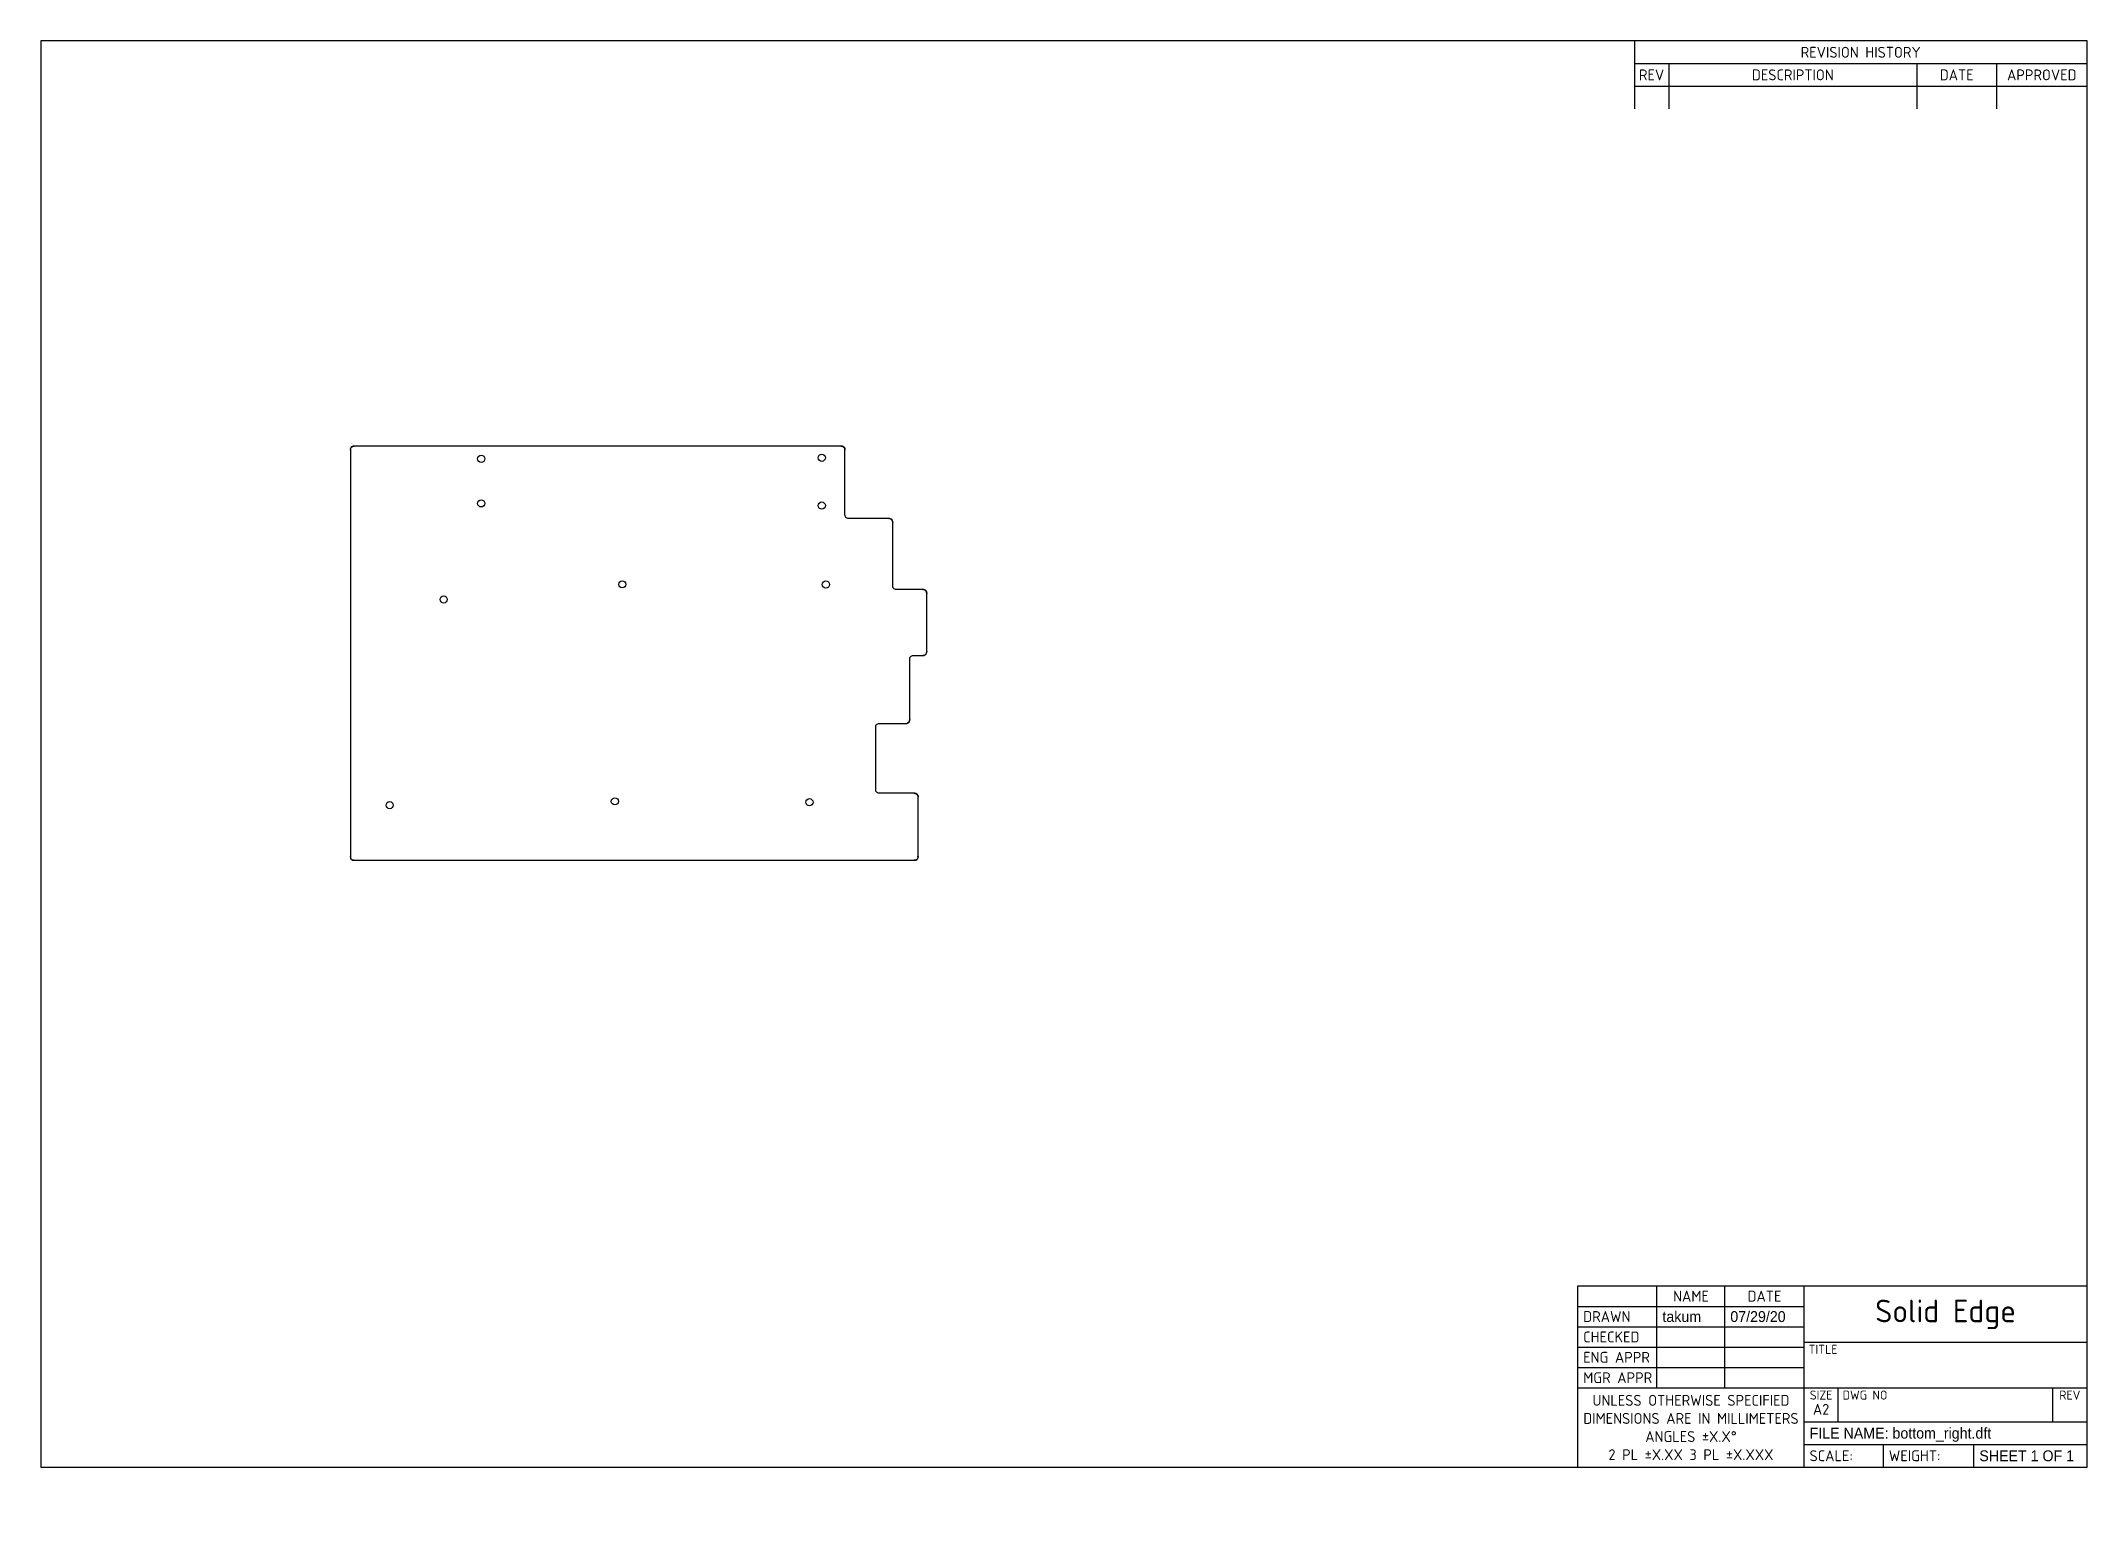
# Model space of a CAD drawing. Header units: millimetres. Extents: x 10 to 584, y -5 to 410.
import ezdxf
from ezdxf.entities.mleader import LeaderData, LeaderLine
from ezdxf.math import Vec2, Vec3

# ---------------------------------------------------------------- set-up
doc = ezdxf.new("R2010")
doc.units = ezdxf.units.MM
doc.layers.add('BLACK', color=7, linetype='Continuous')
doc.layers.add('Default', color=7, linetype='Continuous')

# ---------------------------------------------------------------- blocks, each defined once
blk = doc.blocks.new('SE1')
at = {"layer": 'BLACK', "color": 7, "linetype": 'Continuous'}
for p, q in [((96.82, 295.5), (96.8, 295.31)), ((96.8, 295.31), (96.8, 295.3)), ((96.8, 295.31), (96.8, 295.31)), ((96.8, 295.31), (96.8, 295.31)), ((96.8, 295.3), (96.8, 181.21)), ((96.88, 295.69), (96.82, 295.51)), ((96.82, 295.51), (96.82, 295.5)), ((96.82, 295.5), (96.82, 295.5)), ((96.97, 295.87), (96.88, 295.7)), ((96.88, 295.7), (96.88, 295.69)), ((96.88, 295.7), (96.88, 295.7)), ((96.88, 295.7), (96.88, 295.7)), ((97.1, 296.02), (96.97, 295.87)), ((96.97, 295.87), (96.97, 295.87)), ((96.97, 295.87), (96.97, 295.87)), ((96.97, 295.87), (96.97, 295.87)), ((97.25, 296.15), (97.1, 296.03)), ((97.1, 296.03), (97.1, 296.02)), ((97.1, 296.03), (97.1, 296.03)), ((97.26, 296.15), (97.25, 296.15)), ((97.43, 296.25), (97.26, 296.15)), ((97.26, 296.15), (97.26, 296.15)), ((97.62, 296.3), (97.43, 296.25)), ((97.43, 296.25), (97.43, 296.25)), ((97.43, 296.25), (97.43, 296.25)), ((97.62, 296.3), (97.62, 296.3)), ((97.63, 296.3), (97.62, 296.3)), ((97.82, 296.32), (97.63, 296.3)), ((97.63, 296.3), (97.63, 296.3)), ((97.82, 296.32), (97.82, 296.32)), ((234.53, 296.32), (97.82, 296.32)), ((234.53, 296.32), (234.53, 296.32)), ((234.54, 296.32), (234.53, 296.32)), ((234.54, 296.32), (234.54, 296.32)), ((234.54, 296.32), (234.54, 296.32)), ((234.73, 296.3), (234.54, 296.32)), ((234.74, 296.3), (234.73, 296.3)), ((234.74, 296.3), (234.74, 296.3)), ((234.93, 296.24), (234.74, 296.3)), ((234.93, 296.24), (234.93, 296.24)), ((234.93, 296.24), (234.93, 296.24)), ((235.1, 296.15), (234.93, 296.24)), ((235.1, 296.15), (235.1, 296.15)), ((235.11, 296.15), (235.1, 296.15)), ((235.11, 296.15), (235.11, 296.15)), ((235.26, 296.02), (235.11, 296.15)), ((235.26, 296.02), (235.26, 296.02)), ((235.26, 296.02), (235.26, 296.02)), ((235.38, 295.87), (235.26, 296.02)), ((235.38, 295.87), (235.38, 295.87)), ((235.39, 295.86), (235.38, 295.87)), ((235.48, 295.69), (235.39, 295.86)), ((235.48, 295.69), (235.48, 295.69)), ((235.48, 295.69), (235.48, 295.69)), ((235.54, 295.5), (235.48, 295.69)), ((235.54, 295.5), (235.54, 295.5)), ((235.54, 295.5), (235.54, 295.5)), ((235.56, 295.3), (235.54, 295.5)), ((235.56, 295.3), (235.56, 295.3)), ((235.56, 287.34), (235.56, 295.3)), ((235.56, 277.06), (235.56, 287.34)), ((235.57, 276.87), (235.56, 277.06)), ((235.63, 276.69), (235.57, 276.87)), ((235.72, 276.52), (235.63, 276.69)), ((235.84, 276.37), (235.72, 276.52)), ((235.99, 276.25), (235.84, 276.37)), ((236.15, 276.16), (235.99, 276.25)), ((236.33, 276.1), (236.15, 276.16)), ((236.53, 276.08), (236.33, 276.1)), ((236.53, 276.08), (236.53, 276.08)), ((247.93, 276.08), (236.53, 276.08)), ((247.93, 276.08), (247.93, 276.08)), ((247.93, 276.08), (247.93, 276.08)), ((247.93, 276.08), (247.93, 276.08)), ((247.94, 276.08), (247.93, 276.08)), ((248.13, 276.06), (247.94, 276.08)), ((248.13, 276.06), (248.13, 276.06)), ((248.13, 276.06), (248.13, 276.06)), ((248.13, 276.06), (248.13, 276.06)), ((248.32, 276), (248.13, 276.06)), ((248.32, 276), (248.32, 276)), ((248.32, 276), (248.32, 276)), ((248.33, 276), (248.32, 276)), ((248.5, 275.91), (248.33, 276)), ((248.5, 275.91), (248.5, 275.91)), ((248.5, 275.91), (248.5, 275.91)), ((248.65, 275.78), (248.5, 275.91)), ((248.65, 275.78), (248.65, 275.78)), ((248.65, 275.78), (248.65, 275.78)), ((248.78, 275.63), (248.65, 275.78)), ((248.78, 275.63), (248.78, 275.63)), ((248.78, 275.62), (248.78, 275.63)), ((248.87, 275.45), (248.78, 275.62)), ((248.87, 275.45), (248.87, 275.45)), ((248.87, 275.45), (248.87, 275.45)), ((248.87, 275.45), (248.87, 275.45)), ((248.93, 275.26), (248.87, 275.45)), ((248.93, 275.26), (248.93, 275.26)), ((248.93, 275.26), (248.93, 275.26)), ((248.93, 275.25), (248.93, 275.26)), ((248.95, 275.06), (248.93, 275.25)), ((248.95, 275.06), (248.95, 275.06)), ((248.95, 257.12), (248.95, 275.06)), ((248.97, 256.93), (248.95, 257.12)), ((249.02, 256.74), (248.97, 256.93)), ((249.11, 256.58), (249.02, 256.74)), ((249.23, 256.43), (249.11, 256.58)), ((249.38, 256.31), (249.23, 256.43)), ((249.55, 256.22), (249.38, 256.31)), ((249.73, 256.16), (249.55, 256.22)), ((249.92, 256.14), (249.73, 256.16)), ((249.93, 256.14), (249.92, 256.14)), ((257.45, 256.14), (249.93, 256.14)), ((257.46, 256.14), (257.45, 256.14)), ((257.46, 256.14), (257.46, 256.14)), ((257.46, 256.14), (257.46, 256.14)), ((257.46, 256.14), (257.46, 256.14)), ((257.65, 256.12), (257.46, 256.14)), ((257.66, 256.12), (257.65, 256.12)), ((257.66, 256.12), (257.66, 256.12)), ((257.66, 256.12), (257.66, 256.12)), ((257.85, 256.06), (257.66, 256.12)), ((257.85, 256.06), (257.85, 256.06)), ((257.85, 256.06), (257.85, 256.06)), ((257.85, 256.06), (257.85, 256.06)), ((258.02, 255.97), (257.85, 256.06)), ((258.02, 255.96), (258.02, 255.97)), ((258.03, 255.96), (258.02, 255.96)), ((258.18, 255.84), (258.03, 255.96)), ((258.18, 255.84), (258.18, 255.84)), ((258.18, 255.84), (258.18, 255.84)), ((258.3, 255.68), (258.18, 255.84)), ((258.3, 255.68), (258.3, 255.68)), ((258.31, 255.68), (258.3, 255.68)), ((258.4, 255.51), (258.31, 255.68)), ((258.4, 255.51), (258.4, 255.51)), ((258.4, 255.5), (258.4, 255.51)), ((258.46, 255.32), (258.4, 255.5)), ((258.46, 255.31), (258.46, 255.32)), ((258.46, 255.31), (258.46, 255.31)), ((258.46, 255.31), (258.46, 255.31)), ((258.48, 255.12), (258.46, 255.31)), ((258.48, 255.12), (258.48, 255.12)), ((258.48, 238.66), (258.48, 255.12)), ((253.71, 236.67), (253.73, 236.86)), ((253.71, 226.03), (253.71, 236.66)), ((253.73, 236.86), (253.79, 237.04)), ((253.79, 237.04), (253.88, 237.21)), ((253.88, 237.21), (254, 237.35)), ((254, 237.35), (254.15, 237.47)), ((254.15, 237.47), (254.32, 237.56)), ((254.32, 237.56), (254.5, 237.62)), ((254.5, 237.62), (254.69, 237.64)), ((254.69, 237.64), (257.45, 237.64)), ((257.45, 237.64), (257.65, 237.65)), ((257.45, 237.64), (257.45, 237.64)), ((257.65, 237.66), (257.84, 237.71)), ((257.65, 237.65), (257.65, 237.66)), ((257.65, 237.65), (257.65, 237.65)), ((257.84, 237.71), (258.02, 237.81)), ((257.84, 237.71), (257.84, 237.71)), ((257.84, 237.71), (257.84, 237.71)), ((257.84, 237.71), (257.84, 237.71)), ((258.02, 237.81), (258.17, 237.93)), ((258.02, 237.81), (258.02, 237.81)), ((258.02, 237.81), (258.02, 237.81)), ((258.02, 237.81), (258.02, 237.81)), ((258.17, 237.93), (258.3, 238.09)), ((258.17, 237.93), (258.17, 237.93)), ((258.17, 237.93), (258.17, 237.93)), ((258.3, 238.09), (258.39, 238.26)), ((258.3, 238.09), (258.3, 238.09)), ((258.3, 238.09), (258.3, 238.09)), ((258.3, 238.09), (258.3, 238.09)), ((258.39, 238.26), (258.4, 238.26)), ((258.39, 238.26), (258.39, 238.26)), ((258.4, 238.27), (258.45, 238.45)), ((258.4, 238.26), (258.4, 238.27)), ((258.45, 238.45), (258.46, 238.46)), ((258.45, 238.45), (258.45, 238.45)), ((258.45, 238.45), (258.45, 238.45)), ((258.46, 238.46), (258.48, 238.65)), ((258.48, 238.66), (258.48, 238.66)), ((258.48, 238.65), (258.48, 238.66)), ((258.48, 238.65), (258.48, 238.65)), ((258.48, 238.65), (258.48, 238.65)), ((258.48, 238.65), (258.48, 238.65)), ((253.71, 219.61), (253.71, 226.03)), ((244.26, 217.99), (244.35, 218.16)), ((244.35, 218.16), (244.48, 218.3)), ((244.48, 218.3), (244.62, 218.42)), ((244.62, 218.42), (244.79, 218.51)), ((244.79, 218.51), (244.97, 218.57)), ((244.97, 218.57), (245.16, 218.59)), ((245.16, 218.59), (252.69, 218.59)), ((252.69, 218.59), (252.88, 218.6)), ((252.88, 218.6), (252.89, 218.6)), ((252.89, 218.61), (253.08, 218.66)), ((252.89, 218.6), (252.89, 218.61)), ((252.89, 218.6), (252.89, 218.6)), ((253.08, 218.66), (253.25, 218.76)), ((253.08, 218.66), (253.08, 218.66)), ((253.08, 218.66), (253.08, 218.66)), ((253.25, 218.76), (253.26, 218.76)), ((253.26, 218.76), (253.41, 218.88)), ((253.26, 218.76), (253.26, 218.76)), ((253.41, 218.88), (253.54, 219.04)), ((253.41, 218.88), (253.41, 218.88)), ((253.41, 218.88), (253.41, 218.88)), ((253.54, 219.04), (253.63, 219.21)), ((253.54, 219.04), (253.54, 219.04)), ((253.54, 219.04), (253.54, 219.04)), ((253.63, 219.22), (253.69, 219.4)), ((253.63, 219.21), (253.63, 219.22)), ((253.63, 219.21), (253.63, 219.21)), ((253.63, 219.21), (253.63, 219.21)), ((253.69, 219.41), (253.71, 219.6)), ((253.69, 219.4), (253.69, 219.41)), ((253.69, 219.4), (253.69, 219.4)), ((253.69, 219.4), (253.69, 219.4)), ((253.71, 219.61), (253.71, 219.61)), ((253.71, 219.61), (253.71, 219.61)), ((253.71, 219.6), (253.71, 219.61)), ((253.71, 219.6), (253.71, 219.6)), ((253.71, 219.6), (253.71, 219.6)), ((253.71, 219.6), (253.71, 219.6)), ((244.19, 217.62), (244.21, 217.81)), ((244.19, 217.61), (244.19, 217.62)), ((244.19, 199.97), (244.19, 217.61)), ((244.21, 217.81), (244.26, 217.99)), ((244.21, 199.78), (244.19, 199.97)), ((244.26, 199.59), (244.21, 199.78)), ((244.35, 199.43), (244.26, 199.59)), ((244.47, 199.28), (244.35, 199.43)), ((244.62, 199.16), (244.47, 199.28)), ((244.79, 199.07), (244.62, 199.16)), ((244.97, 199.01), (244.79, 199.07)), ((245.16, 198.99), (244.97, 199.01)), ((245.16, 198.99), (245.16, 198.99)), ((255.07, 198.99), (245.16, 198.99)), ((255.08, 198.99), (255.07, 198.99)), ((255.08, 198.99), (255.08, 198.99)), ((255.08, 198.99), (255.08, 198.99)), ((255.27, 198.97), (255.08, 198.99)), ((255.28, 198.97), (255.27, 198.97)), ((255.28, 198.97), (255.28, 198.97)), ((255.46, 198.91), (255.28, 198.97)), ((255.47, 198.91), (255.46, 198.91)), ((255.47, 198.91), (255.47, 198.91)), ((255.64, 198.82), (255.47, 198.91)), ((255.64, 198.81), (255.64, 198.82)), ((255.64, 198.81), (255.64, 198.81)), ((255.79, 198.69), (255.64, 198.81)), ((255.8, 198.69), (255.79, 198.69)), ((255.8, 198.69), (255.8, 198.69)), ((255.92, 198.53), (255.8, 198.69)), ((255.92, 198.53), (255.92, 198.53)), ((255.92, 198.53), (255.92, 198.53)), ((255.92, 198.53), (255.92, 198.53)), ((256.02, 198.36), (255.92, 198.53)), ((256.02, 198.36), (256.02, 198.36)), ((256.02, 198.35), (256.02, 198.36)), ((256.07, 198.17), (256.02, 198.35)), ((256.07, 198.16), (256.07, 198.17)), ((256.08, 198.16), (256.07, 198.16)), ((256.09, 197.97), (256.08, 198.16)), ((256.09, 197.97), (256.09, 197.97)), ((256.09, 185.65), (256.09, 197.97)), ((256.09, 181.21), (256.09, 185.84)), ((96.8, 181.21), (96.82, 181.02)), ((96.8, 181.21), (96.8, 181.21)), ((96.82, 181.02), (96.82, 181.01)), ((96.82, 181.02), (96.82, 181.02)), ((96.82, 181.01), (96.87, 180.82)), ((96.82, 181.01), (96.82, 181.01)), ((96.87, 180.82), (96.88, 180.82)), ((96.87, 180.82), (96.87, 180.82)), ((96.88, 180.82), (96.97, 180.65)), ((96.88, 180.82), (96.88, 180.82)), ((96.97, 180.65), (96.97, 180.64)), ((96.97, 180.65), (96.97, 180.65)), ((96.97, 180.64), (97.09, 180.49)), ((97.09, 180.49), (97.1, 180.49)), ((97.09, 180.49), (97.09, 180.49)), ((97.1, 180.49), (97.25, 180.36)), ((97.1, 180.49), (97.1, 180.49)), ((97.25, 180.36), (97.42, 180.27)), ((97.25, 180.36), (97.25, 180.36)), ((97.25, 180.36), (97.25, 180.36)), ((97.25, 180.36), (97.25, 180.36)), ((97.42, 180.27), (97.43, 180.27)), ((97.43, 180.27), (97.61, 180.21)), ((97.43, 180.27), (97.43, 180.27)), ((97.61, 180.21), (97.62, 180.21)), ((97.61, 180.21), (97.61, 180.21)), ((97.62, 180.21), (97.81, 180.19)), ((97.62, 180.21), (97.62, 180.21)), ((97.81, 180.19), (97.82, 180.19)), ((97.81, 180.19), (97.81, 180.19)), ((97.82, 180.19), (255.07, 180.19)), ((97.82, 180.19), (97.82, 180.19)), ((255.07, 180.19), (255.27, 180.21)), ((255.07, 180.19), (255.07, 180.19)), ((255.27, 180.21), (255.46, 180.26)), ((255.27, 180.21), (255.27, 180.21)), ((255.27, 180.21), (255.27, 180.21)), ((255.46, 180.27), (255.63, 180.36)), ((255.46, 180.26), (255.46, 180.27)), ((255.46, 180.26), (255.46, 180.26)), ((255.46, 180.26), (255.46, 180.26)), ((255.63, 180.36), (255.64, 180.36)), ((255.64, 180.36), (255.79, 180.48)), ((255.64, 180.36), (255.64, 180.36)), ((255.79, 180.49), (255.92, 180.64)), ((255.79, 180.49), (255.79, 180.49)), ((255.79, 180.48), (255.79, 180.49)), ((255.79, 180.48), (255.79, 180.48)), ((255.92, 180.64), (256.01, 180.81)), ((255.92, 180.64), (255.92, 180.64)), ((255.92, 180.64), (255.92, 180.64)), ((256.01, 180.82), (256.02, 180.82)), ((256.01, 180.81), (256.01, 180.82)), ((256.01, 180.81), (256.01, 180.81)), ((256.02, 180.82), (256.07, 181)), ((256.07, 181.01), (256.09, 181.2)), ((256.07, 181.01), (256.07, 181.01)), ((256.07, 181), (256.07, 181.01)), ((256.07, 181), (256.07, 181)), ((256.09, 181.21), (256.09, 181.21)), ((256.09, 181.21), (256.09, 181.21)), ((256.09, 181.2), (256.09, 181.21)), ((256.09, 181.2), (256.09, 181.2)), ((256.09, 181.2), (256.09, 181.2))]:
    blk.add_line(p, q, dxfattribs=at)
for p in [(96.8, 295.31), (96.8, 295.3), (96.82, 295.51), (97.1, 296.03), (97.26, 296.15), (97.43, 296.25), (97.82, 296.32), (234.53, 296.32), (234.54, 296.32), (234.74, 296.3), (234.93, 296.24), (235.26, 296.02), (235.39, 295.86), (235.48, 295.69), (235.54, 295.5), (235.56, 295.3), (247.93, 276.08), (248.5, 275.91), (248.65, 275.78), (248.78, 275.62), (248.95, 275.06), (257.45, 256.14), (258.03, 255.96), (258.18, 255.84), (258.31, 255.68), (258.4, 255.5), (258.48, 255.12), (257.45, 237.64), (257.65, 237.65), (258.17, 237.93), (258.48, 238.66), (258.48, 238.66), (258.48, 238.66), (253.08, 218.66), (253.25, 218.76), (253.41, 218.88), (253.54, 219.04), (253.71, 219.61), (253.71, 219.61), (255.07, 198.99), (255.08, 198.99), (255.28, 198.97), (255.47, 198.91), (255.64, 198.81), (255.8, 198.69), (256.02, 198.35), (256.08, 198.16), (256.09, 197.97), (96.8, 181.21), (96.97, 180.65), (97.42, 180.27), (97.81, 180.19), (97.82, 180.19), (255.07, 180.19), (255.27, 180.21), (255.63, 180.36), (255.92, 180.64), (256.04, 181.21), (256.09, 181.21), (256.09, 181.21), (256.09, 181.21)]:
    blk.add_point(p, dxfattribs=at)
at = {"layer": 'Default', "color": 7, "linetype": 'Continuous'}
for centre in [(133.51, 292.79), (229.06, 293.09), (133.51, 280.29), (229.06, 279.69), (173.09, 257.59), (230.2, 257.55), (122.97, 253.35), (107.83, 195.67), (171.01, 196.72), (225.6, 196.48)]:
    blk.add_circle(centre, 1, dxfattribs=at)
blk = doc.blocks.new('SE')
at = {"layer": 'Default'}
blk.add_blockref('SE1', (0, 0), dxfattribs=at)
blk = doc.blocks.new('_DOT')
at = {"color": 0}
blk.add_line((0, 0), (-1, 0), dxfattribs=at)
at = {"color": 0, "const_width": 0.333}
blk.add_lwpolyline([(-0.1665, 0, 1), (0.1665, 0, 1)], format="xyb", close=True, dxfattribs=at)

msp = doc.modelspace()

# ---------------------------------------------------------------- linework, layer by layer
at = {"layer": 'Default', "color": 7, "linetype": 'Continuous'}
for p, q in [((584, 410), (10, 410)), ((10, 410), (10, 10)), ((457, 410), (457, 390.95)), ((584, 10), (584, 410)), ((457, 403.65), (584, 403.65)), ((466.65, 403.65), (466.65, 390.95)), ((536.25, 403.65), (536.25, 390.95)), ((558.6, 403.65), (558.6, 390.95)), ((457, 397.3), (584, 397.3)), ((441.12, 10), (441.12, 60.8)), ((441.12, 60.8), (584, 60.8)), ((463.35, 32.23), (463.35, 60.8)), ((482.4, 32.23), (482.4, 60.8)), ((504.62, 10), (504.62, 60.8)), ((441.12, 55.09), (504.62, 55.09)), ((441.12, 49.37), (504.62, 49.37)), ((441.12, 43.66), (504.62, 43.66)), ((504.62, 45.05), (584, 45.05)), ((441.12, 37.94), (504.62, 37.94)), ((441.12, 32.23), (584, 32.23)), ((514.15, 22.7), (514.15, 32.1)), ((574.35, 22.7), (574.35, 32.1)), ((504.62, 22.7), (584, 22.7)), ((504.62, 16.35), (584, 16.35)), ((526.85, 10), (526.85, 16.35)), ((552.25, 10), (552.25, 16.35)), ((10, 10), (584, 10))]:
    msp.add_line(p, q, dxfattribs=at)

# ---------------------------------------------------------------- block references
msp.add_blockref('SE', (0, 0))

# ---------------------------------------------------------------- texts
at = {"layer": 'Default'}
for s, insert, char_height, width, attachment_point in [('{\\fSolid Edge ISO|b0||i0||c0|p34;\\C7;\\H3.048;\\W1.;REVISION HISTORY}', (520.5, 406.82), 3.048, 127, 5), ('{\\fSolid Edge ISO|b0||i0||c0|p34;\\C7;\\H3.048;\\W1.;REV}', (461.83, 400.48), 3.048, 9.652, 5), ('{\\fSolid Edge ISO|b0||i0||c0|p34;\\C7;\\H3.048;\\W1.;DESCRIPTION}', (501.45, 400.48), 3.048, 69.596, 5), ('{\\fSolid Edge ISO|b0||i0||c0|p34;\\C7;\\H3.048;\\W1.;DATE}', (547.42, 400.48), 3.048, 22.352, 5), ('{\\fSolid Edge ISO|b0||i0||c0|p34;\\C7;\\H3.048;\\W1.;APPROVED}', (571.3, 400.48), 3.048, 25.4, 5), ('{\\fSolid Edge ISO|b0||i0||c0|p34;\\C7;\\H3.048;\\W1.;NAME}', (472.88, 57.94), 3.048, 19.05, 5), ('{\\fSolid Edge ISO|b0||i0||c0|p34;\\C7;\\H3.048;\\W1.;DATE}', (493.51, 57.94), 3.048, 22.225, 5), ('{\\fSolid Edge ISO|b0||i0||c0|p34;\\C7;\\H3.048;\\W1.;DRAWN}', (442.65, 52.23), 3.048, 20.701, 4), ('{\\fSolid Edge ISO|b1||i0||c0|p34;\\C7;\\H6.35;\\W1.;Solid Edge}', (544.31, 52.83), 6.35, 79.375, 5), ('{\\fSolid Edge ISO|b0||i0||c0|p34;\\C7;\\H3.048;\\W1.;CHECKED}', (442.65, 46.51), 3.048, 20.701, 4), ('{\\fSolid Edge ISO|b0||i0||c0|p34;\\C7;\\H3.048;\\W1.;ENG APPR}', (442.65, 40.8), 3.048, 20.701, 4), ('{\\fSolid Edge ISO|b0||i0||c0|p34;\\C7;\\H2.54;\\W1.;TITLE}', (505.89, 44.3), 2.54, 78.105, 1), ('{\\fSolid Edge ISO|b0||i0||c0|p34;\\C7;\\H3.048;\\W1.;MGR APPR}', (442.65, 35.08), 3.048, 20.701, 4), ('{\\fSolid Edge ISO|b0||i0||c0|p34;\\C7;\\H3.048;\\W1.;UNLESS OTHERWISE SPECIFIED\\P}{\\fSolid Edge ISO|b0||i0||c0|p34;\\C7;\\H3.048;\\W1.;DIMENSIONS ARE IN MILLIMETERS\\P}{\\fSolid Edge ISO|b0||i0||c0|p34;\\C7;\\H3.048;\\W1.;ANGLES ±X.X°\\P}{\\fSolid Edge ISO|b0||i0||c0|p34;\\C7;\\H3.048;\\W1.;2 PL ±X.XX 3 PL ±X.XXX}', (472.88, 21.11), 3.048, 63.5, 5), ('{\\fSolid Edge ISO|b0||i0||c0|p34;\\C7;\\H2.54;\\W1.;SIZE}', (509.39, 31.47), 2.54, 9.525, 2), ('{\\fSolid Edge ISO|b0||i0||c0|p34;\\C7;\\H2.54;\\W1.;DWG NO}', (515.42, 31.47), 2.54, 58.928, 1), ('{\\fSolid Edge ISO|b0||i0||c0|p34;\\C7;\\H2.54;\\W1.;REV}', (579.17, 31.47), 2.54, 9.652, 2), ('{\\fSolid Edge ISO|b1||i0||c0|p34;\\C7;\\H3.048;\\W1.;A2}', (509.39, 26.19), 3.048, 9.525, 5), ('{\\fSolid Edge ISO|b0||i0||c0|p34;\\C7;\\H3.048;\\W1.;SCALE:}', (506.15, 13.18), 3.048, 20.701, 4), ('{\\fSolid Edge ISO|b0||i0||c0|p34;\\C7;\\H3.048;\\W1.;WEIGHT:}', (528.37, 13.18), 3.048, 23.876, 4)]:
    msp.add_mtext(s, dxfattribs=dict(at, insert=insert, char_height=char_height, width=width, attachment_point=attachment_point))

# ---------------------------------------------------------------- leaders
at = {"layer": 'Default', "color": 7, "linetype": 'Continuous'}
ml = msp.add_multileader_mtext('Standard', dxfattribs=at)
ml.set_content('{\\pxsm0.9;\\fＭＳ Ｐゴシック|b0||i0||c0|p34;\\W1.;takum\\P}', color=256)
ml.set_leader_properties()
ml.set_arrow_properties(name='DOT')
ml.build(insert=Vec2(0, 0))
ml.multileader.update_dxf_attribs({"leader_type": 0, "dogleg_length": 0, "arrow_head_size": 3.05})
ctx = ml.context
ctx.base_point, ctx.char_height, ctx.arrow_head_size, ctx.landing_gap_size = Vec3(462.87, 52.23), 3.048, 3.05, 1.07
ctx.mtext.insert = Vec3(464.87, 53.75)
ml = msp.add_multileader_mtext('Standard', dxfattribs=at)
ml.set_content('{\\pxsm0.9;\\fＭＳ Ｐゴシック|b0||i0||c0|p34;\\W1.;07/29/20\\P}', color=256)
ml.set_leader_properties()
ml.set_arrow_properties(name='DOT')
ml.build(insert=Vec2(0, 0))
ml.multileader.update_dxf_attribs({"leader_type": 0, "dogleg_length": 0, "arrow_head_size": 3.05})
ctx = ml.context
ctx.base_point, ctx.char_height, ctx.arrow_head_size, ctx.landing_gap_size = Vec3(481.92, 52.16), 3.048, 3.05, 1.07
ctx.mtext.insert = Vec3(483.92, 53.75)
ml = msp.add_multileader_mtext('Standard', dxfattribs=at)
ml.set_content('{\\pxsm0.9;\\fＭＳ Ｐゴシック|b0||i0||c0|p34;\\W1.;FILE NAME: bottom_right.dft\\P}', color=256)
ml.set_leader_properties()
ml.set_arrow_properties(name='DOT')
ml.build(insert=Vec2(0, 0))
ml.multileader.update_dxf_attribs({"leader_type": 0, "dogleg_length": 0, "arrow_head_size": 3.05})
ctx = ml.context
ctx.base_point, ctx.char_height, ctx.arrow_head_size, ctx.landing_gap_size = Vec3(504.15, 19.23), 3.048, 3.05, 1.07
ctx.mtext.insert = Vec3(506.15, 21.05)
ml = msp.add_multileader_mtext('Standard', dxfattribs=at)
ml.set_content('{\\pxsm0.9;\\fＭＳ Ｐゴシック|b0||i0||c0|p34;\\W1.;SHEET 1 OF 1\\P}', color=256)
ml.set_leader_properties()
ml.set_arrow_properties(name='DOT')
ml.build(insert=Vec2(0, 0))
ml.multileader.update_dxf_attribs({"leader_type": 0, "dogleg_length": 0, "arrow_head_size": 3.05})
ctx = ml.context
ctx.base_point, ctx.char_height, ctx.arrow_head_size, ctx.landing_gap_size = Vec3(551.77, 13.18), 3.048, 3.05, 1.07
ctx.mtext.insert = Vec3(553.77, 14.7)

doc.saveas('drawing.dxf')
